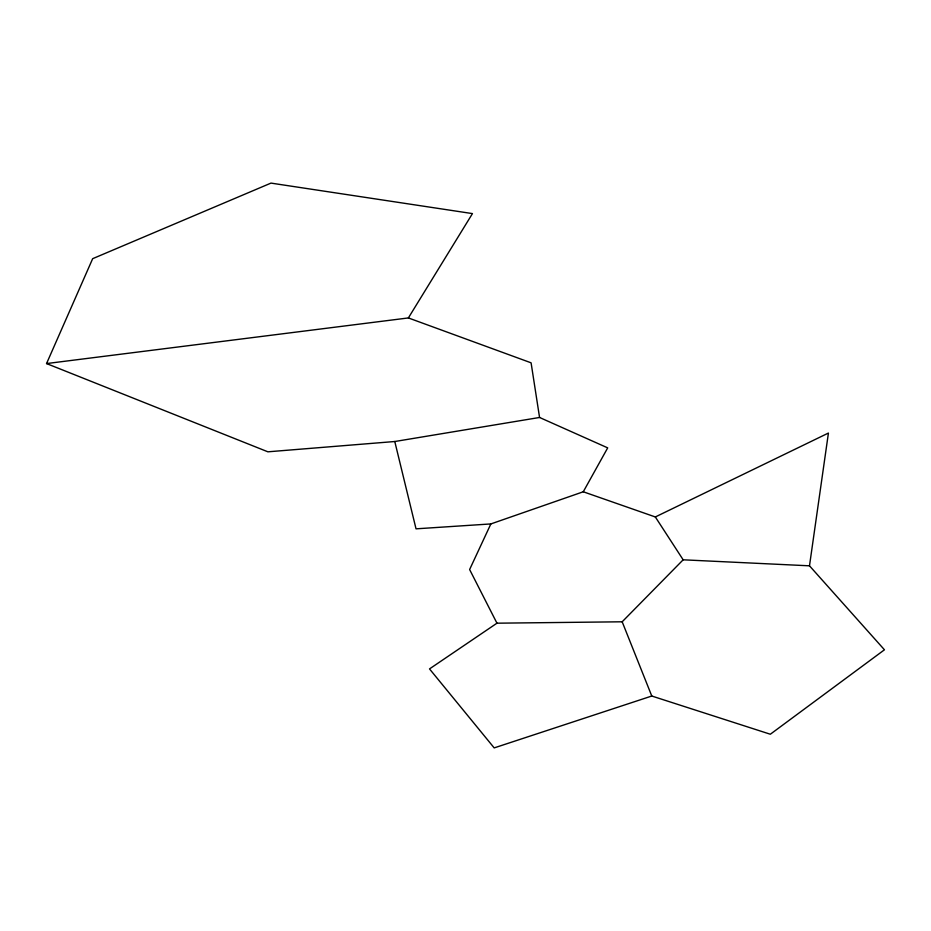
<?xml version="1.0" encoding="UTF-8"?>
<svg xmlns="http://www.w3.org/2000/svg" width="931" height="931" viewBox="0 0 931 931"><rect width="100%" height="100%" fill="white"/><g stroke="black" fill="none" stroke-linecap="round" stroke-linejoin="round"><path stroke-width="1.4" d="M809.493 565.815L683.156 559.81L622.176 621.792L496.956 623.188L429.517 668.912L494.186 747.896L651.781 696.027L770.333 734.233L884.45 649.791L809.493 565.815L828.427 433.055L655.331 516.961L583.272 491.777L490.858 523.932L416.029 528.831L394.779 441.515L267.895 451.814L46.55 363.567L92.669 258.678L270.979 183.104L472.459 213.595L408.372 317.937L46.55 363.567M490.858 523.932L469.62 569.539L496.956 623.188M583.272 491.777L607.699 447.869L539.561 417.472L394.779 441.515M408.372 317.937L531.089 362.822L539.561 417.472M655.331 516.961L683.156 559.81M622.176 621.792L651.781 696.027"/></g></svg>
